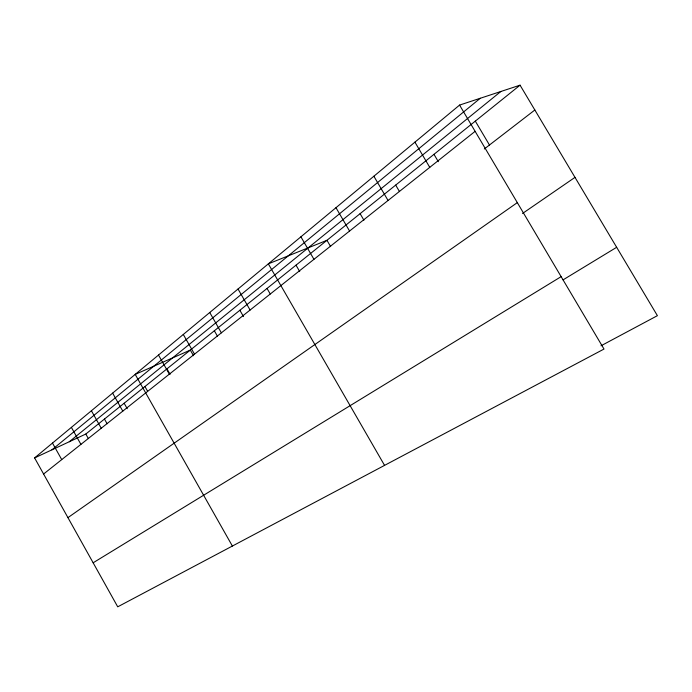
<?xml version="1.0" encoding="UTF-8"?>
<svg xmlns="http://www.w3.org/2000/svg" width="692" height="692" viewBox="0 0 692 692"><rect width="100%" height="100%" fill="white"/><g stroke="black" fill="none" stroke-linecap="round" stroke-linejoin="round"><path stroke-width="1.04" d="M459.574 105.08L604.004 349.053L117.726 606.823L34.6 457.914L459.574 105.08L520.055 85.177L657.4 315.673L600.985 345.801M51.883 449.861L480.274 98.264M69.286 441.747L500.826 91.508M34.6 457.914L85.808 434.04L520.055 85.177M43.587 474.02L475.119 131.342M484.331 148.97L534.847 110.002M67.937 517.642L517.322 202.626M522.512 213.482L574.991 177.368M93.152 562.786L561.134 276.644M563.063 279.871L616.659 247.295M475.317 121.126L489.46 145.009M433.979 154.325L438.321 161.694M414.932 142.145L429.767 167.36M395.694 185.093L399.483 191.572M373.879 176.235L388.056 200.481M360.108 213.672L363.923 220.203M335.983 207.695L349.572 231.042M330.629 246.62L326.97 240.306L268.34 263.851L384.553 465.379M300.908 236.811L313.952 259.327M296.02 265.166L299.714 271.558M267.051 288.443L270.252 294.005M238.031 289.014L250.097 310.033M239.882 310.267L243.489 316.564M209.745 312.499L221.379 332.835M214.347 330.776L217.496 336.277M183.293 334.461L194.521 354.166M193.518 355.723L190.309 350.091L135.2 374.389L232.382 546.049M166.962 368.845L170.068 374.311M158.494 355.057L169.341 374.156M144.948 386.534L147.595 391.214M124.145 403.246L127.233 408.704M112.64 393.125L122.795 411.126M104.466 419.058L107.104 423.755M91.405 410.754L101.24 428.236M85.808 434.04L88.386 438.616M71.388 427.371L80.921 444.368M52.48 443.07L61.735 459.609"/></g></svg>
